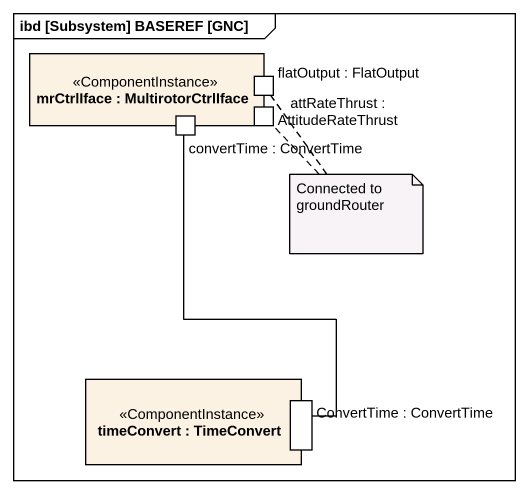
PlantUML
@startuml
mainframe ibd [Subsystem] BASEREF [GNC]
rectangle "mrCtrlIface : MultirotorCtrlIface" as mrCtrlIface <<ComponentInstance>> {
  port "convertTime : ConvertTime" as convertTime_ConvertTime
  port "flatOutput : FlatOutput" as flatOutput_FlatOutput
  port "attRateThrust : AttitudeRateThrust" as attRateThrust
}
rectangle "timeConvert : TimeConvert" as timeConvert <<ComponentInstance>> {
  port "ConvertTime : ConvertTime" as ConvertTime_ConvertTime
}
convertTime_ConvertTime -- ConvertTime_ConvertTime
note as N1
  Connected to groundRouter
end note
N1 .. attRateThrust
N1 .. flatOutput_FlatOutput
@enduml
